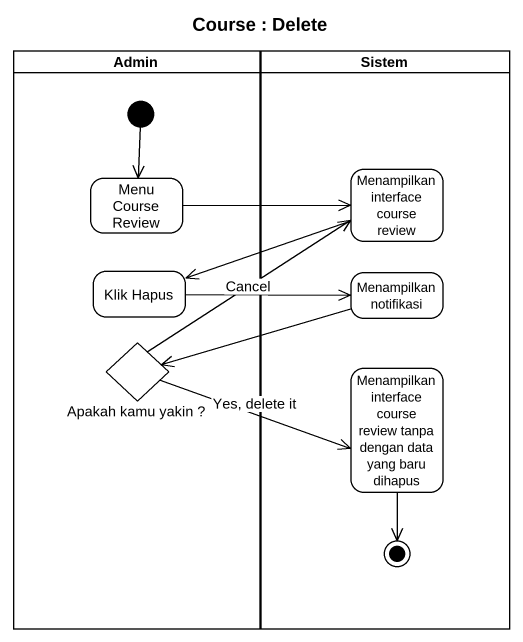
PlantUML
@startuml
title Course : Delete
hide empty description
state Admin <<partition>> {
  state "Menu Course Review" as Menu_Course_Review
  state "Klik Hapus" as Klik_Hapus
  state "Apakah kamu yakin ?" as Apakah_kamu_yakin <<choice>>
  [*] --> Menu_Course_Review
}
state Sistem <<partition>> {
  state "Menampilkan interface course review" as Menampilkan_interface
  state "Menampilkan notifikasi" as Menampilkan_notifikasi
  state "Menampilkan interface course review tanpa dengan data yang baru dihapus" as Menampilkan_interface_2
  Menampilkan_interface_2 --> [*]
}
Menu_Course_Review -right-> Menampilkan_interface
Menampilkan_interface -left-> Klik_Hapus
Klik_Hapus -right-> Menampilkan_notifikasi
Menampilkan_notifikasi -left-> Apakah_kamu_yakin
Apakah_kamu_yakin -up-> Menampilkan_interface : Cancel
Apakah_kamu_yakin -right-> Menampilkan_interface_2 : Yes, delete it
@enduml
